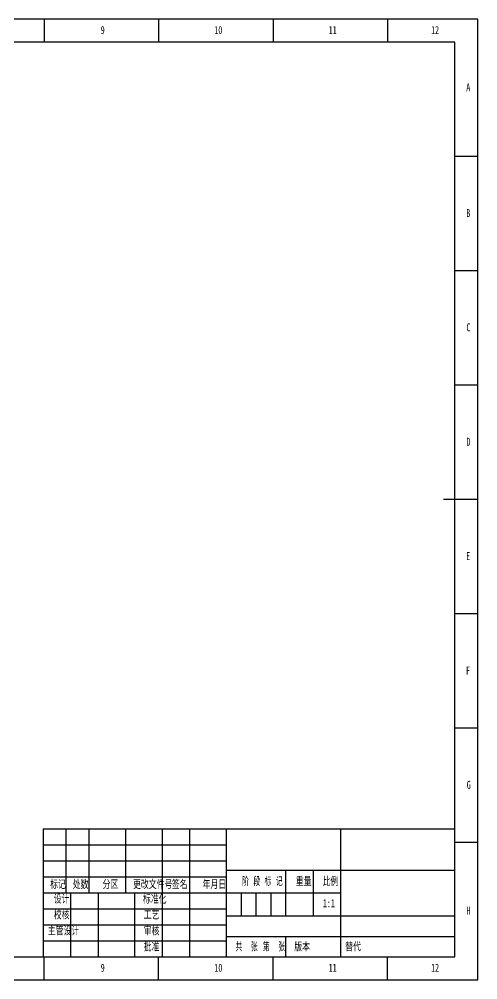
# Model space of a CAD drawing. Header units: millimetres. Extents: x 0 to 594, y 0 to 420.
# Drawn here: x 393.5 to 594, y 0 to 420 of the extents above; entities that cross this region are included whole.
import ezdxf

# ---------------------------------------------------------------- set-up
doc = ezdxf.new("R2010")
doc.units = ezdxf.units.MM
for name, color, linetype in [('10', 7, 'Continuous'), ('5', 7, 'Continuous'), ('SLD-0', 7, 'Continuous')]:
    doc.layers.add(name, color=color, linetype=linetype)
doc.styles.add('SLDTEXTSTYLE0', font='TXT', dxfattribs={"width": 0.7, "bigfont": 'bigfont'})
doc.styles.add('SLDTEXTSTYLE1', font='TXT', dxfattribs={"width": 0.614286, "bigfont": 'bigfont'})
doc.styles.add('SLDTEXTSTYLE2', font='TXT', dxfattribs={"width": 0.6, "bigfont": 'bigfont'})
doc.styles.add('SLDTEXTSTYLE3', font='TXT', dxfattribs={"width": 0.7})

msp = doc.modelspace()

# ---------------------------------------------------------------- linework, layer by layer
at = {"layer": '5', "color": 7}
for p, q in [((594.005, 420), (0, 420)), ((594.005, 0), (594.005, 420)), ((404, 59), (484, 59)), ((404, 52), (484, 52)), ((490.5, 38), (490.5, 28)), ((497, 38), (497, 28)), ((503.5, 38), (503.5, 28)), ((0, 0), (594.005, 0))]:
    msp.add_line(p, q, dxfattribs=at)
at = {"layer": '5'}
for p, q in [((404.5, 420), (404.5, 410)), ((454.5, 420), (454.5, 410)), ((504.5, 420), (504.5, 410)), ((554.5, 420), (554.5, 410)), ((594.005, 360), (584.005, 360)), ((594.005, 310), (584.005, 310)), ((594.005, 260), (584.005, 260)), ((594.005, 160), (584.005, 160)), ((594.005, 110), (584.005, 110)), ((594.005, 60), (584.005, 60)), ((404.5, 0), (404.5, 10)), ((454.5, 0), (454.5, 10)), ((504.5, 0), (504.5, 10)), ((554.5, 0), (554.5, 10))]:
    msp.add_line(p, q, dxfattribs=at)
at = {"layer": '5', "color": 7, "lineweight": 25}
for p, q in [((584.005, 410), (25, 410)), ((584.005, 10), (584.005, 410)), ((404, 66), (584, 66)), ((404, 66), (404, 10)), ((414, 66), (414, 38)), ((424, 66), (424, 38)), ((440, 66), (440, 38)), ((456, 66), (456, 10)), ((468, 66), (468, 38)), ((484, 66), (484, 10)), ((534, 66), (534, 38)), ((484, 48), (584, 48)), ((510, 48), (510, 28)), ((522, 48), (522, 28)), ((404, 45), (484, 45)), ((404, 38), (534, 38)), ((416, 38), (416, 10)), ((428, 38), (428, 10)), ((444, 38), (444, 10)), ((468, 38), (468, 10)), ((534, 38), (534, 10)), ((404, 31), (484, 31)), ((484, 28), (584, 28)), ((404, 24), (484, 24)), ((404, 17), (484, 17)), ((484.005, 18.985), (584.005, 18.985)), ((510, 18.985), (510, 10)), ((0, 10), (584.005, 10))]:
    msp.add_line(p, q, dxfattribs=at)
at = {"layer": '5', "lineweight": 25}
msp.add_line((594.005, 210), (579.005, 210), dxfattribs=at)

# ---------------------------------------------------------------- texts
at = {"layer": '10', "char_height": 3.5, "attachment_point": 2}
for s, insert, style in [('9', (430.047, 417.018), 'SLDTEXTSTYLE3'), ('10', (480.589, 417.018), 'SLDTEXTSTYLE3'), ('11', (530.589, 417.018), 'SLDTEXTSTYLE3'), ('12', (575.344, 417.018), 'SLDTEXTSTYLE3'), ('A', (589.83, 392.018), 'SLDTEXTSTYLE3'), ('B', (589.83, 336.974), 'SLDTEXTSTYLE3'), ('C', (589.937, 287.018), 'SLDTEXTSTYLE3'), ('D', (589.94, 236.974), 'SLDTEXTSTYLE3'), ('E', (589.828, 187.018), 'SLDTEXTSTYLE3'), ('F', (589.734, 136.974), 'SLDTEXTSTYLE3'), ('G', (590.049, 87.018), 'SLDTEXTSTYLE3'), ('H', (589.94, 32.018), 'SLDTEXTSTYLE3'), ('主管设计', (412.882, 22.944), 'SLDTEXTSTYLE0'), ('9', (430.047, 7.018), 'SLDTEXTSTYLE3'), ('10', (480.589, 7.018), 'SLDTEXTSTYLE3'), ('11', (530.589, 7.018), 'SLDTEXTSTYLE3'), ('12', (575.344, 7.018), 'SLDTEXTSTYLE3')]:
    msp.add_mtext(s, dxfattribs=dict(at, insert=insert, style=style))
at = {"layer": '10', "color": 7, "char_height": 3.5, "attachment_point": 2}
for s, insert, style in [('标记', (410.488, 43.232), 'SLDTEXTSTYLE0'), ('处数', (420.388, 43.232), 'SLDTEXTSTYLE0'), ('分区', (433.438, 43.232), 'SLDTEXTSTYLE0'), ('更改文件号', (451.892, 43.232), 'SLDTEXTSTYLE0'), ('签名', (463.685, 43.232), 'SLDTEXTSTYLE0'), ('年月日', (478.85, 43.232), 'SLDTEXTSTYLE0'), ('阶 段 标 记', (499.812, 44.569), 'SLDTEXTSTYLE1'), ('重量', (517.897, 44.569), 'SLDTEXTSTYLE0'), ('比例', (529.598, 44.569), 'SLDTEXTSTYLE0'), ('设计', (412.083, 36.867), 'SLDTEXTSTYLE0'), ('标准化', (452.799, 36.802), 'SLDTEXTSTYLE0'), ('校核', (412.082, 29.921), 'SLDTEXTSTYLE0'), ('工艺', (451.407, 29.921), 'SLDTEXTSTYLE0'), ('审核', (451.407, 22.944), 'SLDTEXTSTYLE0'), ('批准', (451.389, 15.957), 'SLDTEXTSTYLE0'), ('共  张', (492.948, 15.997), 'SLDTEXTSTYLE2'), ('第  张', (504.897, 15.997), 'SLDTEXTSTYLE2'), ('版本', (517.234, 15.997), 'SLDTEXTSTYLE0')]:
    msp.add_mtext(s, dxfattribs=dict(at, insert=insert, style=style))
at = {"layer": 'SLD-0', "char_height": 3.5}
for s, insert, attachment_point, style in [('1:1', (528.924, 35.237), 2, 'SLDTEXTSTYLE3'), ('替代', (536.078, 15.997), 1, 'SLDTEXTSTYLE0')]:
    msp.add_mtext(s, dxfattribs=dict(at, insert=insert, attachment_point=attachment_point, style=style))

doc.saveas('drawing.dxf')
